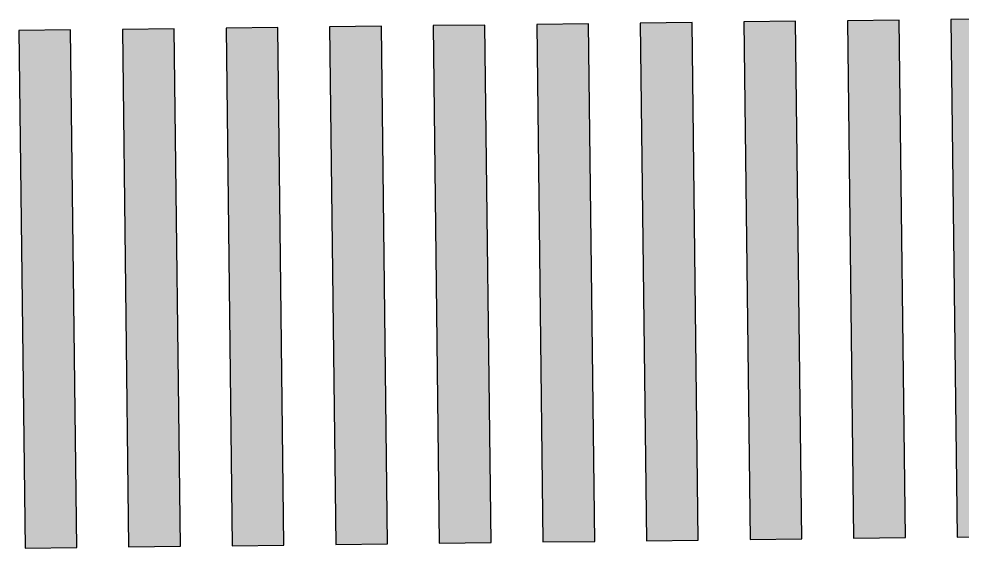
# Model space of a CAD drawing. Header units: metres. Extents: x 668617 to 675126, y 2286318 to 2293677.
# Drawn here: x 669920.97 to 669928.26, y 2287440.48 to 2287444.57 of the extents above; entities that cross this region are included whole.
import ezdxf

# ---------------------------------------------------------------- set-up
doc = ezdxf.new("R2010")
doc.units = ezdxf.units.M
doc.header["$MEASUREMENT"] = 0
doc.layers.add('DMTG-SH-PASO PEATONAL', color=253, linetype='Continuous')

# ---------------------------------------------------------------- blocks, each defined once
blk = doc.blocks.new('*U315')
at = {"transparency": 33554687}
h = blk.add_hatch(color=252, dxfattribs=at)
h.dxf.hatch_style = 1
h.paths.add_polyline_path([(0.4793026880425685, 9.688150955328602), (0.4990677473428075, 10.0876623349298), (-3.49604604866924, 10.2853129279322), (-3.51581110796948, 9.885801548330994)])
h = blk.add_hatch(color=252, dxfattribs=at)
h.dxf.hatch_style = 1
h.paths.add_polyline_path([(0.4397725694420903, 8.889128196126196), (0.4595376287423293, 9.288639575727398), (-3.535576167269718, 9.486290168729791), (-3.555341226569958, 9.086778789128587)])
h = blk.add_hatch(color=252, dxfattribs=at)
h.dxf.hatch_style = 1
h.paths.add_polyline_path([(0.400242450841612, 8.090105436923789), (0.4200075101418511, 8.489616816524991), (-3.575106285870196, 8.687267409527385), (-3.594871345170436, 8.28775602992618)])
h = blk.add_hatch(color=252, dxfattribs=at)
h.dxf.hatch_style = 1
h.paths.add_polyline_path([(0.3607123322411337, 7.291082677721382), (0.3804773915413728, 7.690594057322586), (-3.614636404470675, 7.888244650324978), (-3.634401463770915, 7.488733270723775)])
h = blk.add_hatch(color=252, dxfattribs=at)
h.dxf.hatch_style = 1
h.paths.add_polyline_path([(0.3211822136406555, 6.492059918518976), (0.3409472729408946, 6.891571298120179), (-3.654166523071153, 7.089221891122572), (-3.673931582371393, 6.689710511521368)])
h = blk.add_hatch(color=252, dxfattribs=at)
h.dxf.hatch_style = 1
h.paths.add_polyline_path([(0.2816520950401773, 5.693037159316569), (0.3014171543404163, 6.092548538917772), (-3.693696641671631, 6.290199131920165), (-3.713461700971871, 5.890687752318962)])
h = blk.add_hatch(color=252, dxfattribs=at)
h.dxf.hatch_style = 1
h.paths.add_polyline_path([(0.242121976439699, 4.894014400114161), (0.261887035739938, 5.293525779715364), (-3.733226760272109, 5.491176372717756), (-3.752991819572349, 5.091664993116553)])
h = blk.add_hatch(color=252, dxfattribs=at)
h.dxf.hatch_style = 1
h.paths.add_polyline_path([(0.2025918578392208, 4.094991640911754), (0.2223569171394598, 4.494503020512957), (-3.772756878872588, 4.69215361351535), (-3.792521938172828, 4.292642233914147)])
h = blk.add_hatch(color=252, dxfattribs=at)
h.dxf.hatch_style = 1
h.paths.add_polyline_path([(0.1630617392387425, 3.295968881709347), (0.1828267985389816, 3.69548026131055), (-3.812286997473066, 3.893130854312942), (-3.832052056773306, 3.493619474711739)])
h = blk.add_hatch(color=252, dxfattribs=at)
h.dxf.hatch_style = 1
h.paths.add_polyline_path([(0.1235316206382643, 2.49694612250694), (0.1432966799385033, 2.896457502108143), (-3.851817116073544, 3.094108095110535), (-3.871582175373784, 2.694596715509332)])
for points in [[(0.4793026880425685, 9.688150955328602), (0.4990677473428075, 10.0876623349298), (-3.49604604866924, 10.2853129279322), (-3.51581110796948, 9.885801548330994)], [(0.4397725694420903, 8.889128196126196), (0.4595376287423293, 9.288639575727398), (-3.535576167269718, 9.486290168729791), (-3.555341226569958, 9.086778789128587)], [(0.400242450841612, 8.090105436923789), (0.4200075101418511, 8.489616816524991), (-3.575106285870196, 8.687267409527385), (-3.594871345170436, 8.28775602992618)], [(0.3607123322411337, 7.291082677721382), (0.3804773915413728, 7.690594057322586), (-3.614636404470675, 7.888244650324978), (-3.634401463770915, 7.488733270723775)], [(0.3211822136406555, 6.492059918518976), (0.3409472729408946, 6.891571298120179), (-3.654166523071153, 7.089221891122572), (-3.673931582371393, 6.689710511521368)], [(0.2816520950401773, 5.693037159316569), (0.3014171543404163, 6.092548538917772), (-3.693696641671631, 6.290199131920165), (-3.713461700971871, 5.890687752318962)], [(0.242121976439699, 4.894014400114161), (0.261887035739938, 5.293525779715364), (-3.733226760272109, 5.491176372717756), (-3.752991819572349, 5.091664993116553)], [(0.2025918578392208, 4.094991640911754), (0.2223569171394598, 4.494503020512957), (-3.772756878872588, 4.69215361351535), (-3.792521938172828, 4.292642233914147)], [(0.1630617392387425, 3.295968881709347), (0.1828267985389816, 3.69548026131055), (-3.812286997473066, 3.893130854312942), (-3.832052056773306, 3.493619474711739)], [(0.1235316206382643, 2.49694612250694), (0.1432966799385033, 2.896457502108143), (-3.851817116073544, 3.094108095110535), (-3.871582175373784, 2.694596715509332)]]:
    blk.add_lwpolyline(points, close=True)

msp = doc.modelspace()

# ---------------------------------------------------------------- block references
at = {"layer": 'DMTG-SH-PASO PEATONAL', "color": 252, "true_color": 0x939598, "rotation": 93.51640549879005}
msp.add_blockref('*U315', (669931.0737984031, 2287444.602742961), dxfattribs=at)

doc.saveas('drawing.dxf')
